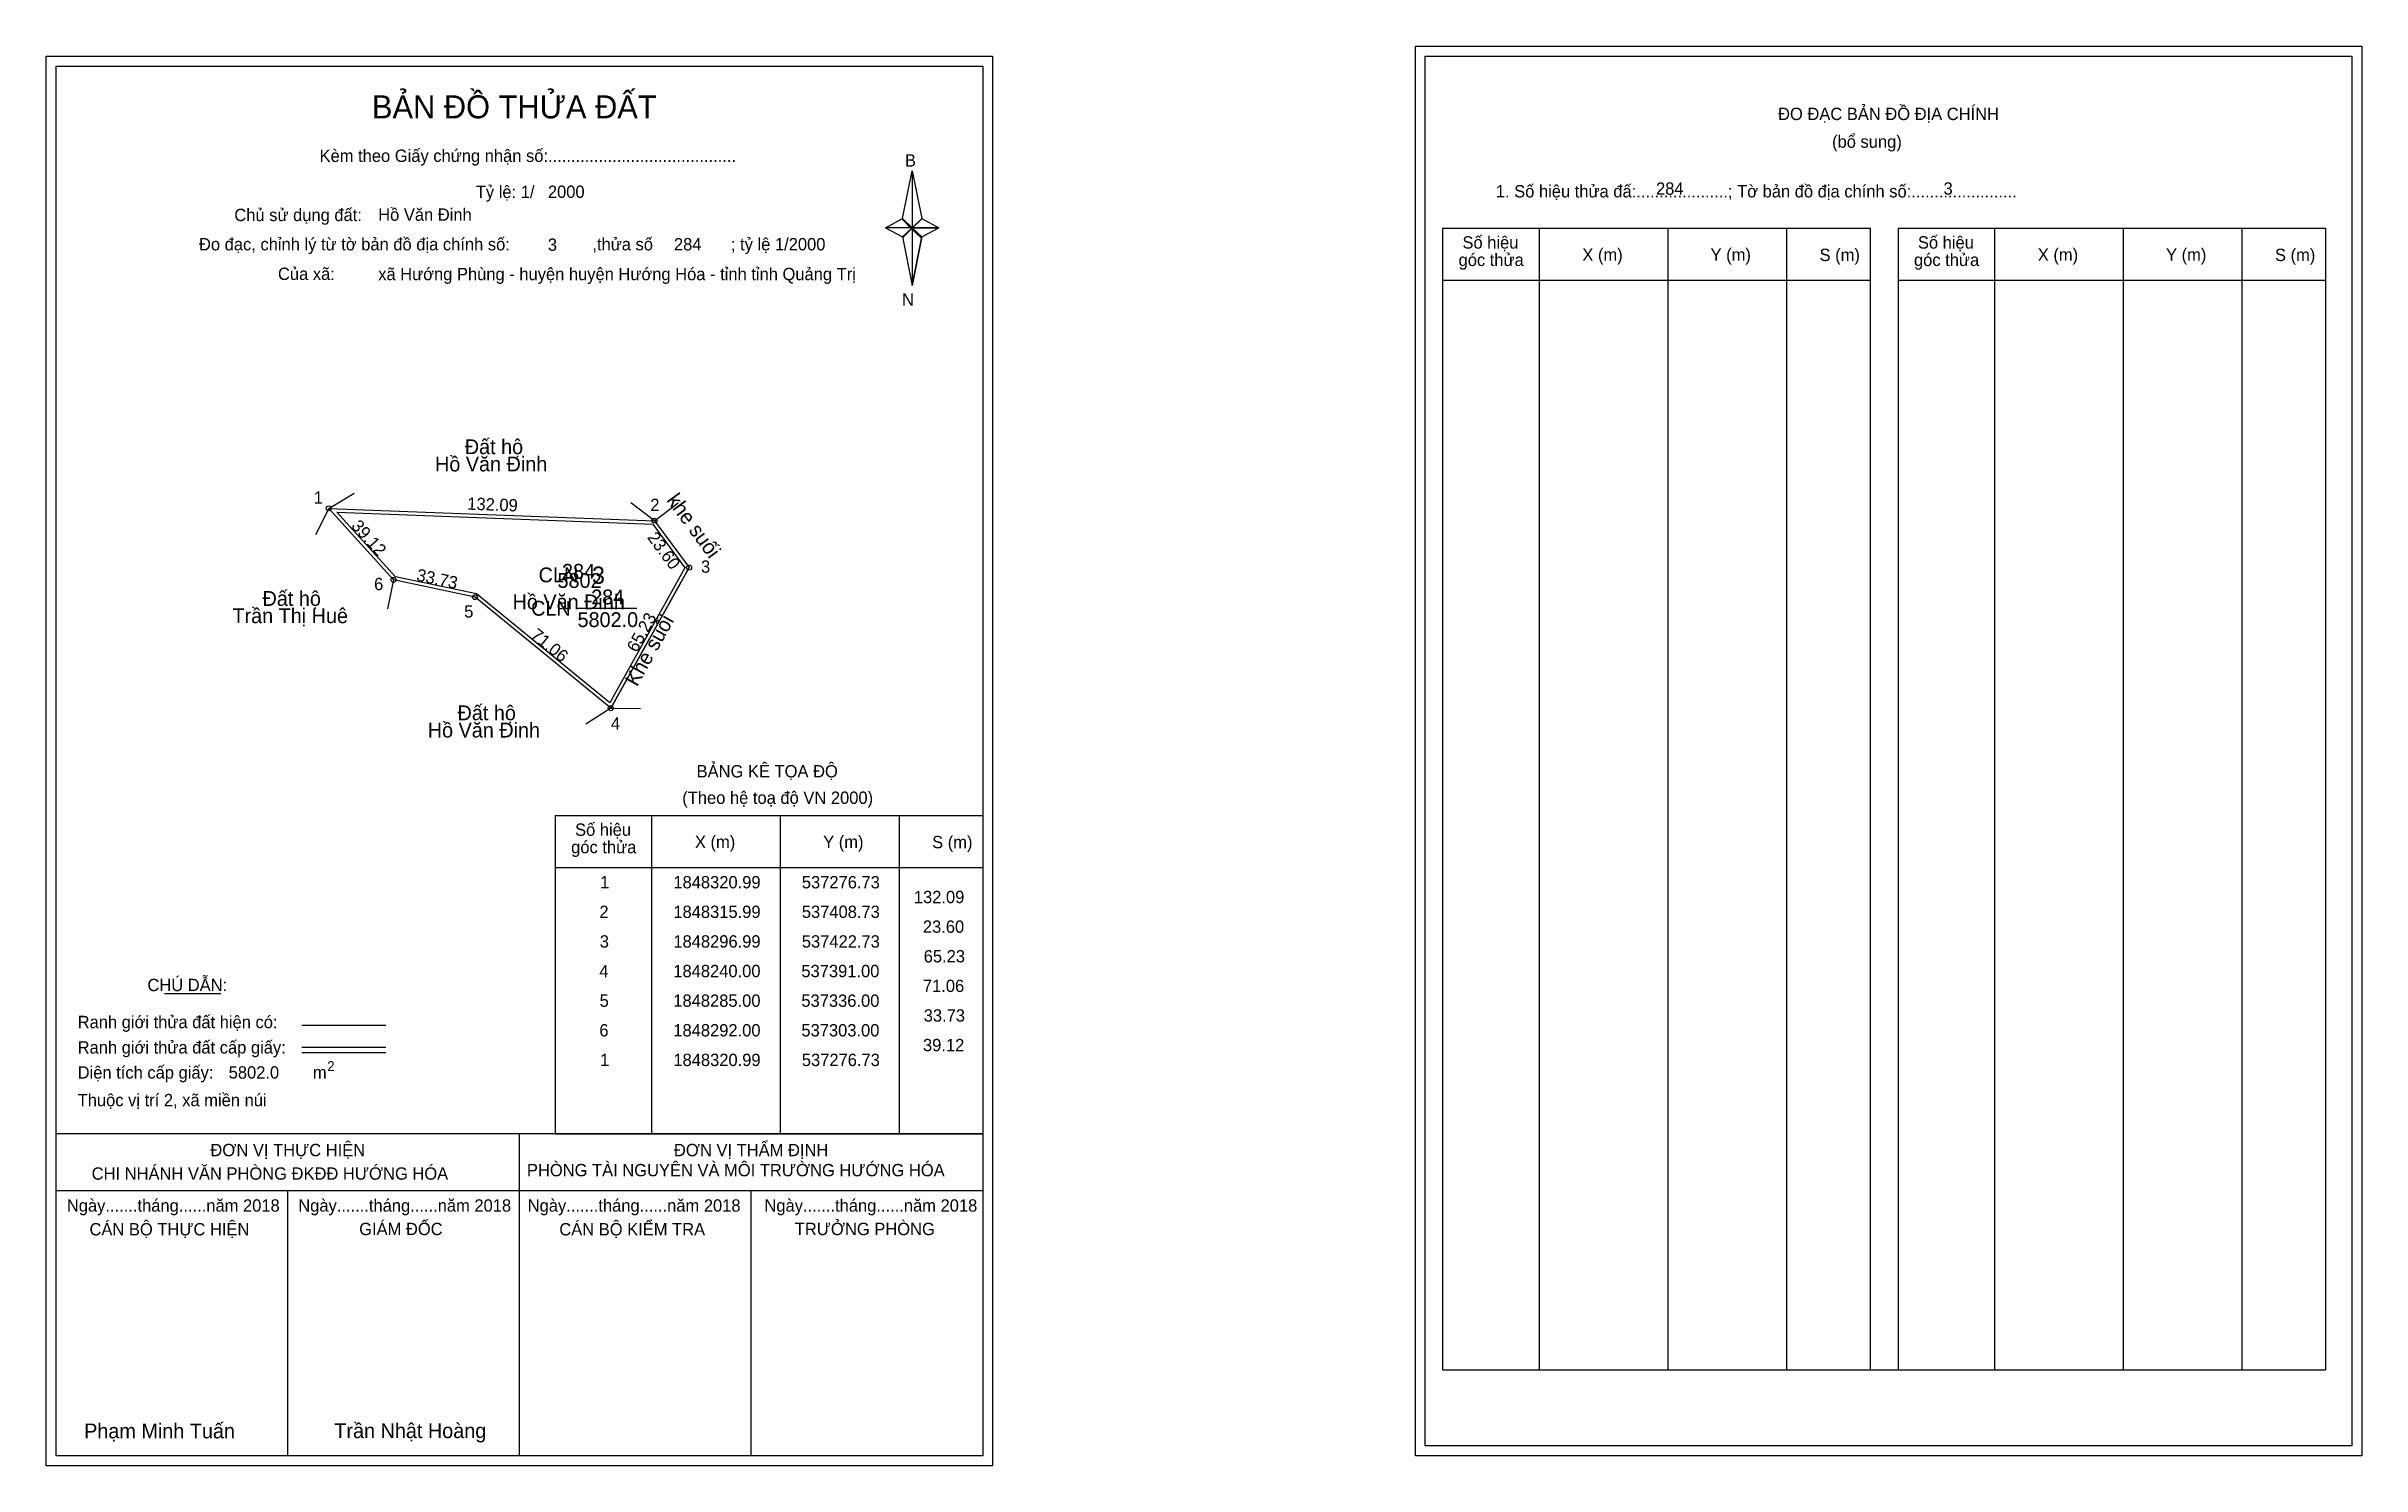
# Model space of a CAD drawing. Extents: x 537162 to 538100, y 1847933 to 1848508.
import ezdxf

# ---------------------------------------------------------------- set-up
doc = ezdxf.new("R2010")
doc.units = 0
for name, color, linetype in [('Level 1', 7, 'Continuous'), ('Level 10', 7, 'Continuous'), ('Level 11', 7, 'Continuous'), ('Level 13', 7, 'Continuous'), ('Level 2', 7, 'Continuous'), ('Level 22', 7, 'Continuous'), ('Level 27', 7, 'Continuous'), ('Level 3', 7, 'Continuous'), ('Level 36', 7, 'Continuous'), ('Level 4', 7, 'Continuous'), ('Level 49', 7, 'Continuous'), ('Level 5', 7, 'Continuous'), ('Level 53', 7, 'Continuous'), ('Level 55', 7, 'Continuous'), ('Level 6', 7, 'Continuous'), ('Level 63', 7, 'Continuous'), ('Level 7', 7, 'Continuous'), ('Level 9', 7, 'Continuous')]:
    doc.layers.add(name, color=color, linetype=linetype)

msp = doc.modelspace()

# ---------------------------------------------------------------- linework, layer by layer
at = {"layer": 'Level 1'}
for p, q in [((537720.97, 1848504.22), (537720.97, 1848504.22)), ((537166.32, 1848500.22), (537166.32, 1848500.22)), ((537509.17, 1848438.46), (537513.1, 1848457.74)), ((537513.1, 1848457.74), (537513.1, 1848434.69)), ((537513.1, 1848457.74), (537517.04, 1848438.46)), ((537502.28, 1848434.69), (537509.17, 1848438.46)), ((537509.17, 1848438.46), (537513.1, 1848434.69)), ((537517.04, 1848438.46), (537513.1, 1848434.69)), ((537512.81, 1848434.25), (537509.17, 1848438.02)), ((537513.1, 1848434.69), (537509.17, 1848431.01)), ((537512.81, 1848434.25), (537509.17, 1848430.57)), ((537509.17, 1848430.57), (537512.81, 1848434.25)), ((537509.17, 1848431.01), (537513.1, 1848411.29)), ((537516.74, 1848438.02), (537512.81, 1848434.25)), ((537512.81, 1848434.25), (537516.74, 1848438.02)), ((537516.74, 1848430.57), (537512.81, 1848434.25)), ((537513.1, 1848434.69), (537513.1, 1848411.29)), ((537513.1, 1848434.69), (537523.92, 1848434.69)), ((537513.1, 1848434.69), (537517.04, 1848431.01)), ((537517.04, 1848431.01), (537513.1, 1848411.29)), ((537517.04, 1848431.01), (537523.92, 1848434.69)), ((537728.03, 1848434.51), (537901.24, 1848434.51)), ((537767.21, 1847971.98), (537767.21, 1848434.51)), ((537819.36, 1847971.98), (537819.36, 1848434.51)), ((537867.3, 1848434.51), (537867.3, 1847971.98)), ((537901.24, 1848434.51), (537901.24, 1847971.98)), ((537912.55, 1848434.51), (538085.75, 1848434.51)), ((537951.73, 1847971.98), (537951.73, 1848434.51)), ((538003.87, 1847971.98), (538003.87, 1848434.51)), ((538051.82, 1848434.51), (538051.82, 1847971.98)), ((538085.75, 1848434.51), (538085.75, 1847971.98)), ((537728.03, 1848413.46), (537901.24, 1848413.46)), ((537912.55, 1848413.46), (538085.75, 1848413.46)), ((537368.51, 1848196.57), (537541.71, 1848196.57)), ((537407.69, 1848067.52), (537407.69, 1848196.57)), ((537459.83, 1848067.52), (537459.83, 1848196.57)), ((537507.78, 1848196.57), (537507.78, 1848067.52)), ((537368.51, 1848175.51), (537541.71, 1848175.51)), ((537210.16, 1848124.35), (537232.96, 1848124.35)), ((537265.89, 1848111.54), (537299.91, 1848111.54)), ((537265.89, 1848102.65), (537299.91, 1848102.65)), ((537265.89, 1848100.46), (537299.91, 1848100.46)), ((537379.98, 1848067.52), (537166.32, 1848067.52)), ((537541.71, 1848067.52), (537332.03, 1848067.52)), ((537354.02, 1847937.07), (537354.02, 1848067.52)), ((537368.51, 1848067.51), (537541.71, 1848067.51)), ((537541.72, 1848044.42), (537166.32, 1848044.42)), ((537260.17, 1847937.07), (537260.17, 1848044.42)), ((537447.87, 1847937.07), (537447.87, 1848044.42)), ((537728.03, 1847971.98), (538085.75, 1847971.98)), ((537541.71, 1847937.07), (537541.71, 1847937.07)), ((538096.37, 1847941.07), (538096.37, 1847941.07))]:
    msp.add_line(p, q, dxfattribs=at)
for points in [[(537509.17, 1848438.46), (537513.1, 1848457.74), (537513.1, 1848434.69)], [(537513.1, 1848434.69), (537517.04, 1848438.46), (537523.92, 1848434.69)], [(537502.28, 1848434.69), (537509.17, 1848431.01), (537513.1, 1848434.69)], [(537513.1, 1848434.69), (537513.1, 1848411.29), (537517.04, 1848431.01)]]:
    msp.add_lwpolyline(points, close=True, dxfattribs=at)
at = {"layer": 'Level 10'}
for p, q in [((537276.73, 1848320.99), (537303, 1848292)), ((537391, 1848240), (537422.73, 1848296.99))]:
    msp.add_line(p, q, dxfattribs=at)
for points in [[(537276.73, 1848320.99), (537408.73, 1848315.99), (537422.73, 1848296.99), (537391, 1848240), (537336, 1848285), (537303, 1848292)], [(537280, 1848319.47), (537408, 1848314.62), (537421.07, 1848296.88), (537390.59, 1848242.14), (537336.62, 1848286.3), (537303.73, 1848293.28)]]:
    msp.add_lwpolyline(points, close=True, dxfattribs=at)
at = {"layer": 'Level 11'}
for centre in [(537276.73, 1848320.99), (537276.73, 1848320.99), (537408.73, 1848315.99), (537422.73, 1848296.99), (537303, 1848292), (537336, 1848285), (537391, 1848240)]:
    msp.add_circle(centre, 1, dxfattribs=at)
at = {"layer": 'Level 27'}
for p, q in [((537276.73, 1848320.99), (537287.05, 1848327.12)), ((537276.73, 1848320.99), (537271.37, 1848310.25)), ((537408.73, 1848315.99), (537399.17, 1848323.25)), ((537408.73, 1848315.99), (537418.25, 1848323.29)), ((537303, 1848292), (537300.51, 1848280.26)), ((537391, 1848240), (537380.92, 1848233.48)), ((537391, 1848240), (537403, 1848239.96))]:
    msp.add_line(p, q, dxfattribs=at)
at = {"layer": 'Level 3'}
for p, q in [((537728.03, 1848434.51), (537728.03, 1847971.98)), ((537912.55, 1848434.51), (537912.55, 1847971.98)), ((537368.51, 1848196.57), (537368.51, 1848067.52))]:
    msp.add_line(p, q, dxfattribs=at)
at = {"layer": 'Level 63'}
for points in [[(537162.32, 1848504.22), (537545.72, 1848504.22), (537545.72, 1847933.07), (537162.32, 1847933.07)], [(537716.97, 1848508.22), (538100.37, 1848508.22), (538100.37, 1847937.07), (537716.97, 1847937.07)], [(537720.97, 1848504.22), (538096.37, 1848504.22), (538096.37, 1847941.07), (537720.97, 1847941.07)], [(537166.32, 1848500.22), (537541.72, 1848500.22), (537541.72, 1847937.07), (537166.32, 1847937.07)]]:
    msp.add_lwpolyline(points, close=True, dxfattribs=at)
at = {"layer": 'Level 9'}
msp.add_line((537377.53, 1848280.5), (537401.61, 1848280.5), dxfattribs=at)

# ---------------------------------------------------------------- texts
at = {"layer": 'Level 1'}
for s, height, p in [('BẢN ĐỒ THỬA ĐẤT', 9.3313, (537294.25, 1848479.03)), ('ĐO ĐẠC BẢN ĐỒ ĐỊA CHÍNH', 5, (537863.92, 1848478.34)), ('Kèm theo Giấy chứng nhận số:.........................................', 5, (537273.02, 1848461.37)), ('(bổ sung)', 5, (537885.8, 1848467.1)), ('B', 5, (537510.19, 1848459.49)), ('1. Số hiệu thửa đấ:....................; Tờ bản đồ địa chính số:.......................', 5, (537749.58, 1848446.98)), ('Chủ sử dụng đất:', 5, (537238.5, 1848437.39)), ('Đo đạc, chỉnh lý từ tờ bản đồ địa chính số:                  ,thửa số                 ; tỷ lệ 1/2000', 5, (537224.18, 1848425.53)), ('Số hiệu', 5, (537736.06, 1848426.25)), ('Số hiệu', 5, (537920.58, 1848426.25)), ('góc thửa', 5, (537734.48, 1848419.19)), ('X (m)', 5, (537784.63, 1848421.3)), ('Y (m)', 5, (537836.58, 1848421.3)), ('S (m)', 5, (537880.74, 1848421.2)), ('góc thửa', 5, (537918.99, 1848419.19)), ('X (m)', 5, (537969.14, 1848421.3)), ('Y (m)', 5, (538021.1, 1848421.3)), ('S (m)', 5, (538065.25, 1848421.2)), ('Của xã:', 5, (537256.18, 1848413.53)), ('N', 5, (537508.99, 1848403.15)), ('BẢNG KÊ TỌA ĐỘ', 5, (537425.78, 1848211.97)), ('(Theo hệ toạ độ VN 2000)', 5, (537419.97, 1848201.25)), ('góc thửa', 5, (537374.96, 1848181.24)), ('Số hiệu', 5, (537376.54, 1848188.3)), ('X (m)', 5, (537425.1, 1848183.35)), ('Y (m)', 5, (537477.06, 1848183.35)), ('S (m)', 5, (537521.21, 1848183.25)), ('CHÚ DẪN:', 5, (537203.28, 1848125.36)), ('Ranh giới thửa đất hiện có:', 5, (537175.02, 1848110.36)), ('Ranh giới thửa đất cấp giấy:', 5, (537175.02, 1848100.08)), ('Diện tích cấp giấy:', 5, (537175.02, 1848089.92)), ('m', 5, (537270.33, 1848089.96)), ('2', 4, (537276.12, 1848092.98)), ('Thuộc vị trí 2, xã miền núi', 5, (537175.02, 1848078.72)), ('ĐƠN VỊ THỰC HIỆN', 5, (537228.79, 1848058.48)), ('ĐƠN VỊ THẨM ĐỊNH', 5, (537416.59, 1848058.48)), ('CHI NHÁNH VĂN PHÒNG ĐKĐĐ HƯỚNG HÓA', 5, (537180.7, 1848048.96)), ('PHÒNG TÀI NGUYÊN VÀ MÔI TRƯỜNG HƯỚNG HÓA', 5, (537357.04, 1848050.34)), ('Ngày.......tháng......năm 2018', 5, (537170.65, 1848036.01)), ('Ngày.......tháng......năm 2018', 5, (537264.4, 1848036.01)), ('Ngày.......tháng......năm 2018', 5, (537357.35, 1848036.01)), ('Ngày.......tháng......năm 2018', 5, (537453.26, 1848036.01)), ('CÁN BỘ THỰC HIỆN', 5, (537179.82, 1848026.38)), ('GIÁM ĐỐC', 5, (537289.08, 1848026.5)), ('CÁN BỘ KIỂM TRA', 5, (537370.16, 1848026.38)), ('TRƯỞNG PHÒNG', 5, (537465.54, 1848026.5)), ('Phạm Minh Tuấn', 6, (537177.64, 1847944.15)), ('Trần Nhật Hoàng', 6, (537279.02, 1847944.25))]:
    msp.add_text(s, height=height, dxfattribs=at).set_placement(p)
at = {"layer": 'Level 11'}
msp.add_text('Tỷ lệ: 1/', height=5, dxfattribs=at).set_placement((537336.33, 1848446.75))
at = {"layer": 'Level 13'}
for s, p in [('CLN', (537358.74, 1848277.5)), ('5802.0', (537377.54, 1848272.9)), ('284', (537383.07, 1848282.1))]:
    msp.add_text(s, height=6, dxfattribs=at).set_placement(p)
at = {"layer": 'Level 2'}
msp.add_text('Hồ Văn Đinh', height=6, dxfattribs=at).set_placement((537351.21, 1848280.11))
at = {"layer": 'Level 22'}
for s, rotation, p in [('khe suối', 306.38435, (537413.37, 1848324.25)), ('Khe suối', 60.86571, (537401.65, 1848248.42))]:
    msp.add_text(s, height=6, rotation=rotation, dxfattribs=at).set_placement(p)
at = {"layer": 'Level 3'}
msp.add_text('CLN', height=6, dxfattribs=at).set_placement((537361.77, 1848291.03))
at = {"layer": 'Level 36'}
for s, p in [('Đất hộ', (537331.86, 1848342.97)), ('Hồ Văn Đinh', (537319.79, 1848335.97)), ('Trần Thị Huê', (537237.72, 1848274.48)), ('Đất hộ', (537249.92, 1848281.48)), ('Đất hộ', (537328.92, 1848235.14)), ('Hồ Văn Đinh', (537316.86, 1848228.14))]:
    msp.add_text(s, height=6, dxfattribs=at).set_placement(p)
at = {"layer": 'Level 4'}
msp.add_text('284', height=6, dxfattribs=at).set_placement((537371.26, 1848292.47))
at = {"layer": 'Level 49'}
for s, rotation, p in [('132.09', 357.83074, (537332.8, 1848320.47)), ('39.12', 312.18207, (537285.57, 1848313.61)), ('23.60', 306.38435, (537405.56, 1848309.16)), ('33.73', 348.02387, (537312, 1848291.73)), ('71.06', 320.71059, (537358.19, 1848268.91)), ('65.23', 60.8925, (537401.57, 1848262.28))]:
    msp.add_text(s, height=5, rotation=rotation, dxfattribs=at).set_placement(p)
at = {"layer": 'Level 5'}
msp.add_text('5802', height=6, dxfattribs=at).set_placement((537369.42, 1848288.77))
at = {"layer": 'Level 53'}
for s, p in [('1', (537386.71, 1848167.01)), ('1848320.99', (537416.37, 1848167.01)), ('537276.73', (537468.41, 1848167.01)), ('2', (537386.41, 1848155.01)), ('1848315.99', (537416.37, 1848155.01)), ('537408.73', (537468.41, 1848155.01)), ('132.09', (537513.8, 1848161.01)), ('3', (537386.56, 1848143.01)), ('1848296.99', (537416.37, 1848143.01)), ('537422.73', (537468.41, 1848143.01)), ('23.60', (537517.44, 1848149.01)), ('65.23', (537517.79, 1848137.01)), ('4', (537386.38, 1848131.01)), ('1848240.00', (537416.35, 1848131.01)), ('537391.00', (537468.23, 1848131.01)), ('71.06', (537517.46, 1848125.01)), ('5', (537386.5, 1848119.01)), ('1848285.00', (537416.35, 1848119.01)), ('537336.00', (537468.23, 1848119.01)), ('6', (537386.39, 1848107.01)), ('1848292.00', (537416.35, 1848107.01)), ('537303.00', (537468.23, 1848107.01)), ('33.73', (537517.79, 1848113.01)), ('39.12', (537517.49, 1848101.01)), ('1', (537386.71, 1848095.01)), ('1848320.99', (537416.37, 1848095.01)), ('537276.73', (537468.41, 1848095.01))]:
    msp.add_text(s, height=5, dxfattribs=at).set_placement(p)
at = {"layer": 'Level 55'}
for s, height, p in [('1', 0.8, (537276.51, 1848320.99)), ('0', 0.22, (537276.65, 1848320.77)), ('0', 0.22, (537276.65, 1848320.77)), ('0', 0.22, (537276.65, 1848320.77)), ('0', 0.22, (537276.65, 1848320.77)), ('2', 0.8, (537408.46, 1848315.99)), ('0', 0.22, (537408.65, 1848315.77)), ('0', 0.22, (537408.65, 1848315.77)), ('0', 0.22, (537408.65, 1848315.77)), ('3', 0.8, (537422.48, 1848296.99)), ('6', 0.8, (537302.73, 1848292)), ('0', 0.22, (537302.92, 1848291.78)), ('0', 0.22, (537302.92, 1848291.78)), ('0', 0.22, (537302.92, 1848291.78)), ('0', 0.22, (537422.65, 1848296.77)), ('5', 0.8, (537335.74, 1848285)), ('0', 0.22, (537335.92, 1848284.78)), ('4', 0.8, (537390.72, 1848240)), ('0', 0.22, (537390.92, 1848239.78)), ('0', 0.22, (537390.92, 1848239.78))]:
    msp.add_text(s, height=height, dxfattribs=at).set_placement(p)
at = {"layer": 'Level 6'}
for s, p in [('2000', (537365.53, 1848446.79)), ('284', (537814.48, 1848448.06)), ('3', (537930.97, 1848448.1)), ('Hồ Văn Đinh', (537296.77, 1848437.52)), ('3', (537365.52, 1848425.35)), ('284', (537416.6, 1848425.51)), ('xã Hướng Phùng - huyện huyện Hướng Hóa - tỉnh tỉnh Quảng Trị', (537296.79, 1848413.44)), ('5802.0', (537236.2, 1848089.93))]:
    msp.add_text(s, height=5, dxfattribs=at).set_placement(p)
at = {"layer": 'Level 7'}
msp.add_text('3', height=7, dxfattribs=at).set_placement((537383.41, 1848290.41))
at = {"layer": 'Level 9'}
for s, p in [('1', (537270.65, 1848322.85)), ('2', (537407.02, 1848319.89)), ('3', (537427.58, 1848294.9)), ('6', (537295.12, 1848287.83)), ('5', (537331.63, 1848276.73)), ('4', (537391.08, 1848231.36))]:
    msp.add_text(s, height=5, dxfattribs=at).set_placement(p)

doc.saveas('drawing.dxf')
